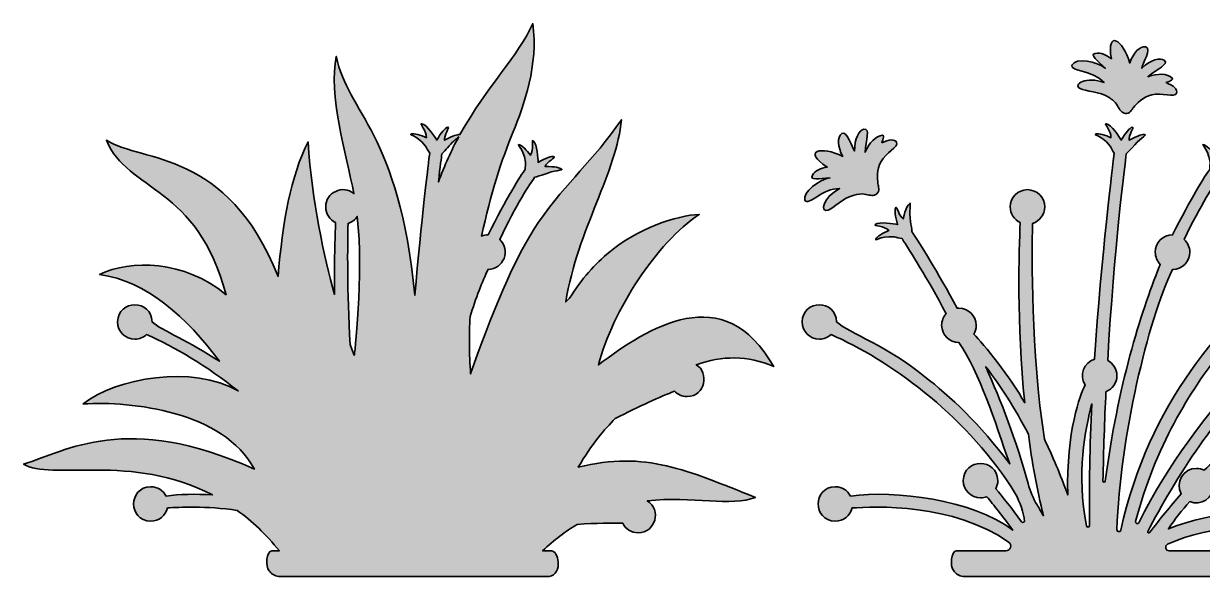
# Model space of a CAD drawing. Header units: inches. Extents: x -3.5 to 26.9, y -12.5 to 13.2.
# Drawn here: x -3.47 to 9.34, y 7.23 to 13.24 of the extents above; entities that cross this region are included whole.
import ezdxf

# ---------------------------------------------------------------- set-up
doc = ezdxf.new("R2010")
doc.units = ezdxf.units.IN
doc.header["$MEASUREMENT"] = 0
doc.layers.add('Bouquet Lantern - Floral Panels', color=7, linetype='Continuous', lineweight=0)

msp = doc.modelspace()

# ---------------------------------------------------------------- hatches: boundary and pattern name
at = {"layer": 'Bouquet Lantern - Floral Panels', "true_color": 0x37b34a, "transparency": 33554687}
h = msp.add_hatch(color=95, dxfattribs=at)
h.dxf.hatch_style = 2
edge = h.paths.add_edge_path()
edge.add_spline(control_points=[(0.06, 11.067), (0.101, 11.08), (0.136, 11.107), (0.16, 11.142), (0.23, 10.517), (0.128, 9.59), (0.127, 9.635), (0.127, 9.635), (0.111, 9.676), (0.083, 9.751), (0.048, 10.334), (0.054, 10.833), (0.06, 11.067), (0.06, 11.067), (0.06, 11.067), (0.06, 11.067), (0.06, 11.067), (0.06, 11.067), (0.06, 11.067)], knot_values=[0, 0, 0, 0, 1, 1, 1, 2, 2, 2, 3, 3, 3, 4, 4, 4, 5, 5, 5, 6, 6, 6, 6], degree=3, periodic=0)
edge = h.paths.add_edge_path()
edge.add_spline(control_points=[(1.141, 11.888), (1.186, 11.944), (1.234, 11.982), (1.262, 12.005), (1.183, 11.86), (1.108, 11.699), (1.042, 11.517), (1.061, 11.683), (1.074, 11.789), (1.078, 11.821), (1.093, 11.837), (1.127, 11.871), (1.141, 11.888), (1.141, 11.888), (1.141, 11.888), (1.141, 11.888)], knot_values=[0, 0, 0, 0, 1, 1, 1, 2, 2, 2, 3, 3, 3, 4, 4, 4, 5, 5, 5, 5], degree=3, periodic=0)
edge = h.paths.add_edge_path()
edge.add_spline(control_points=[(2.56, 8.418), (2.707, 8.67), (2.847, 8.832), (2.964, 8.947), (3.219, 9.081), (3.462, 9.186), (3.606, 9.245), (3.64, 9.209), (3.689, 9.186), (3.743, 9.186), (3.949, 9.191), (3.983, 9.446), (3.844, 9.532), (4.122, 9.63), (4.404, 9.636), (4.685, 9.511), (4.144, 10.466), (3.325, 9.94), (2.78, 9.53), (2.938, 10.124), (3.411, 10.857), (3.875, 11.163), (3.642, 11.16), (3.182, 11), (2.903, 10.756), (2.744, 10.627), (2.593, 10.462), (2.467, 10.254), (2.453, 10.241), (2.439, 10.228), (2.425, 10.214), (2.555, 11.001), (2.985, 11.637), (3.03, 12.193), (2.705, 11.72), (2.455, 11.544), (2.13, 11.08), (1.875, 10.714), (1.592, 10.022), (1.392, 9.432), (1.376, 9.652), (1.374, 9.856), (1.385, 10.055), (1.449, 10.257), (1.516, 10.432), (1.581, 10.567), (1.75, 10.565), (1.832, 10.781), (1.708, 10.892), (1.887, 11.273), (2.038, 11.498), (2.087, 11.567), (2.11, 11.573), (2.164, 11.59), (2.188, 11.599), (2.299, 11.644), (2.396, 11.642), (2.381, 11.654), (2.358, 11.672), (2.318, 11.685), (2.2, 11.685), (2.217, 11.735), (2.323, 11.784), (2.3, 11.791), (2.27, 11.801), (2.211, 11.778), (2.125, 11.729), (2.123, 11.767), (2.118, 11.928), (2.07, 11.965), (2.049, 11.982), (2.081, 11.868), (2.041, 11.806), (2.007, 11.861), (1.939, 11.918), (1.924, 11.921), (1.875, 11.93), (1.961, 11.905), (1.989, 11.733), (1.991, 11.721), (1.982, 11.676), (1.985, 11.651), (1.935, 11.593), (1.778, 11.332), (1.581, 10.942), (1.556, 10.942), (1.532, 10.937), (1.511, 10.928), (1.609, 11.382), (1.732, 11.773), (1.852, 12.054), (1.972, 12.351), (2.13, 12.787), (2.067, 13.237), (1.915, 12.886), (1.571, 12.565), (1.276, 12.031), (1.248, 12.033), (1.205, 12.023), (1.109, 11.969), (1.1, 12.02), (1.168, 12.116), (1.145, 12.111), (1.114, 12.104), (1.073, 12.055), (1.023, 11.971), (1.003, 12.003), (0.919, 12.14), (0.859, 12.149), (0.833, 12.153), (0.916, 12.07), (0.912, 11.996), (0.855, 12.028), (0.768, 12.044), (0.754, 12.039), (0.706, 12.023), (0.793, 12.043), (0.902, 11.907), (0.911, 11.896), (0.929, 11.854), (0.947, 11.831), (0.934, 11.733), (0.855, 11.097), (0.786, 10.286), (0.613, 12.056), (0.06, 12.261), (-0.069, 12.88), (-0.155, 12.474), (0.04, 11.809), (0.124, 11.39), (0.007, 11.492), (-0.187, 11.402), (-0.183, 11.246), (-0.183, 11.171), (-0.139, 11.106), (-0.075, 11.076), (-0.082, 10.919), (-0.092, 10.643), (-0.088, 10.295), (-0.202, 10.71), (-0.329, 11.291), (-0.375, 11.952), (-0.561, 11.581), (-0.654, 11.08), (-0.7, 10.49), (-1.257, 11.878), (-2.167, 11.72), (-2.566, 11.97), (-2.334, 11.407), (-1.578, 11.484), (-1.266, 10.291), (-1.72, 10.672), (-2.306, 10.671), (-2.64, 10.513), (-2.132, 10.438), (-1.695, 10.052), (-1.338, 9.569), (-1.656, 9.781), (-1.966, 9.905), (-2.07, 9.996), (-2.075, 10.243), (-2.439, 10.244), (-2.445, 9.996), (-2.445, 9.893), (-2.361, 9.809), (-2.257, 9.809), (-2.208, 9.809), (-2.163, 9.828), (-2.129, 9.859), (-1.825, 9.726), (-1.474, 9.518), (-1.134, 9.247), (-1.624, 9.537), (-2.469, 9.386), (-2.819, 9.106), (-2.29, 9.138), (-1.296, 9.026), (-0.958, 8.398), (-2.343, 9.025), (-3.004, 8.592), (-3.466, 8.453), (-3.183, 8.267), (-2.29, 8.578), (-1.414, 8.118), (-1.601, 8.13), (-1.776, 8.125), (-1.918, 8.106), (-1.95, 8.166), (-2.012, 8.207), (-2.085, 8.207), (-2.33, 8.202), (-2.333, 7.839), (-2.085, 7.832), (-1.996, 7.832), (-1.922, 7.893), (-1.902, 7.976), (-1.779, 7.985), (-1.483, 7.999), (-1.144, 7.95), (-0.987, 7.836), (-0.833, 7.692), (-0.686, 7.511), (-0.686, 7.511), (-0.764, 7.511), (-0.764, 7.511), (-0.764, 7.511), (-0.765, 7.511), (-0.766, 7.511), (-0.766, 7.511), (-0.768, 7.511), (-0.768, 7.511), (-0.827, 7.507), (-0.841, 7.341), (-0.797, 7.293), (-0.775, 7.259), (-0.74, 7.238), (-0.695, 7.233), (-0.695, 7.233), (2.244, 7.233), (2.244, 7.233), (2.321, 7.24), (2.35, 7.322), (2.344, 7.388), (2.339, 7.456), (2.307, 7.511), (2.271, 7.511), (2.271, 7.511), (2.174, 7.511), (2.174, 7.511), (2.299, 7.629), (2.424, 7.723), (2.548, 7.798), (2.754, 7.812), (2.934, 7.813), (3.044, 7.812), (3.074, 7.749), (3.138, 7.706), (3.212, 7.706), (3.403, 7.706), (3.468, 7.962), (3.31, 8.053), (3.803, 8.109), (4.226, 7.987), (4.487, 8.091), (3.732, 8.386), (3.303, 8.601), (2.56, 8.418), (2.56, 8.418), (2.56, 8.418), (2.56, 8.418), (2.56, 8.418), (2.56, 8.418), (2.56, 8.418)], knot_values=[0, 0, 0, 0, 1, 1, 1, 2, 2, 2, 3, 3, 3, 4, 4, 4, 5, 5, 5, 6, 6, 6, 7, 7, 7, 8, 8, 8, 9, 9, 9, 10, 10, 10, 11, 11, 11, 12, 12, 12, 13, 13, 13, 14, 14, 14, 15, 15, 15, 16, 16, 16, 17, 17, 17, 18, 18, 18, 19, 19, 19, 20, 20, 20, 21, 21, 21, 22, 22, 22, 23, 23, 23, 24, 24, 24, 25, 25, 25, 26, 26, 26, 27, 27, 27, 28, 28, 28, 29, 29, 29, 30, 30, 30, 31, 31, 31, 32, 32, 32, 33, 33, 33, 34, 34, 34, 35, 35, 35, 36, 36, 36, 37, 37, 37, 38, 38, 38, 39, 39, 39, 40, 40, 40, 41, 41, 41, 42, 42, 42, 43, 43, 43, 44, 44, 44, 45, 45, 45, 46, 46, 46, 47, 47, 47, 48, 48, 48, 49, 49, 49, 50, 50, 50, 51, 51, 51, 52, 52, 52, 53, 53, 53, 54, 54, 54, 55, 55, 55, 56, 56, 56, 57, 57, 57, 58, 58, 58, 59, 59, 59, 60, 60, 60, 61, 61, 61, 62, 62, 62, 63, 63, 63, 64, 64, 64, 65, 65, 65, 66, 66, 66, 67, 67, 67, 68, 68, 68, 69, 69, 69, 70, 70, 70, 71, 71, 71, 72, 72, 72, 73, 73, 73, 74, 74, 74, 75, 75, 75, 76, 76, 76, 77, 77, 77, 78, 78, 78, 79, 79, 79, 80, 80, 80, 81, 81, 81, 82, 82, 82, 83, 83, 83, 84, 84, 84, 84], degree=3, periodic=0)
at = {"layer": 'Bouquet Lantern - Floral Panels', "true_color": 0xf9e547, "transparency": 33554687}
h = msp.add_hatch(color=41, dxfattribs=at)
h.dxf.hatch_style = 2
edge = h.paths.add_edge_path()
edge.add_spline(control_points=[(8.948, 12.595), (8.999, 12.615), (9.03, 12.632), (9.016, 12.645), (8.963, 12.697), (8.853, 12.696), (8.752, 12.66), (8.848, 12.742), (8.984, 12.792), (8.928, 12.839), (8.89, 12.87), (8.779, 12.844), (8.684, 12.752), (8.693, 12.805), (8.794, 12.96), (8.73, 12.984), (8.662, 12.993), (8.595, 12.923), (8.554, 12.808), (8.48, 13.065), (8.299, 13.174), (8.354, 12.854), (8.3, 12.896), (8.238, 12.925), (8.179, 12.912), (8.111, 12.898), (8.206, 12.836), (8.287, 12.752), (8.203, 12.823), (7.968, 12.872), (7.923, 12.786), (7.903, 12.718), (8.158, 12.733), (8.274, 12.596), (8.088, 12.668), (7.927, 12.576), (8.015, 12.53), (8.07, 12.502), (8.229, 12.499), (8.329, 12.433), (8.362, 12.411), (8.391, 12.392), (8.42, 12.343), (8.444, 12.305), (8.463, 12.264), (8.508, 12.26), (8.552, 12.256), (8.575, 12.301), (8.596, 12.327), (8.628, 12.367), (8.695, 12.439), (8.795, 12.464), (8.895, 12.489), (9.042, 12.431), (9.063, 12.481), (9.079, 12.519), (9.028, 12.567), (8.948, 12.595), (8.948, 12.595), (8.948, 12.595), (8.948, 12.595), (8.948, 12.595), (8.948, 12.595), (8.948, 12.595)], knot_values=[0, 0, 0, 0, 1, 1, 1, 2, 2, 2, 3, 3, 3, 4, 4, 4, 5, 5, 5, 6, 6, 6, 7, 7, 7, 8, 8, 8, 9, 9, 9, 10, 10, 10, 11, 11, 11, 12, 12, 12, 13, 13, 13, 14, 14, 14, 15, 15, 15, 16, 16, 16, 17, 17, 17, 18, 18, 18, 19, 19, 19, 20, 20, 20, 21, 21, 21, 21], degree=3, periodic=0)
h = msp.add_hatch(color=41, dxfattribs=at)
h.dxf.hatch_style = 2
edge = h.paths.add_edge_path()
edge.add_spline(control_points=[(5.859, 11.94), (5.878, 11.991), (5.888, 12.026), (5.868, 12.024), (5.794, 12.02), (5.72, 11.939), (5.678, 11.839), (5.683, 11.966), (5.738, 12.101), (5.666, 12.09), (5.617, 12.083), (5.561, 11.984), (5.564, 11.852), (5.531, 11.895), (5.486, 12.074), (5.425, 12.043), (5.372, 11.999), (5.378, 11.902), (5.435, 11.794), (5.197, 11.914), (4.993, 11.854), (5.266, 11.678), (5.198, 11.667), (5.135, 11.641), (5.105, 11.589), (5.069, 11.529), (5.178, 11.557), (5.296, 11.56), (5.186, 11.546), (4.991, 11.406), (5.024, 11.315), (5.061, 11.254), (5.223, 11.452), (5.401, 11.444), (5.222, 11.357), (5.181, 11.175), (5.275, 11.21), (5.332, 11.231), (5.443, 11.346), (5.559, 11.374), (5.598, 11.384), (5.631, 11.393), (5.687, 11.381), (5.731, 11.372), (5.775, 11.359), (5.807, 11.389), (5.84, 11.419), (5.823, 11.467), (5.818, 11.5), (5.81, 11.55), (5.802, 11.648), (5.851, 11.739), (5.901, 11.829), (6.043, 11.899), (6.02, 11.947), (6.003, 11.985), (5.933, 11.98), (5.859, 11.94), (5.859, 11.94), (5.859, 11.94), (5.859, 11.94), (5.859, 11.94), (5.859, 11.94), (5.859, 11.94)], knot_values=[0, 0, 0, 0, 1, 1, 1, 2, 2, 2, 3, 3, 3, 4, 4, 4, 5, 5, 5, 6, 6, 6, 7, 7, 7, 8, 8, 8, 9, 9, 9, 10, 10, 10, 11, 11, 11, 12, 12, 12, 13, 13, 13, 14, 14, 14, 15, 15, 15, 16, 16, 16, 17, 17, 17, 18, 18, 18, 19, 19, 19, 20, 20, 20, 21, 21, 21, 21], degree=3, periodic=0)
at = {"layer": 'Bouquet Lantern - Floral Panels', "true_color": 0x64d400, "transparency": 33554687}
h = msp.add_hatch(color=72, dxfattribs=at)
h.dxf.hatch_style = 2
edge = h.paths.add_edge_path()
edge.add_spline(control_points=[(8.118, 7.787), (8.119, 7.764), (8.086, 7.761), (8.082, 7.783), (7.975, 8.344), (8.068, 8.836), (8.143, 9.107), (8.12, 8.653), (8.109, 8.197), (8.118, 7.787), (8.118, 7.787), (8.118, 7.787), (8.118, 7.787), (8.118, 7.787), (8.118, 7.787), (8.118, 7.787)], knot_values=[0, 0, 0, 0, 1, 1, 1, 2, 2, 2, 3, 3, 3, 4, 4, 4, 5, 5, 5, 5], degree=3, periodic=0)
edge = h.paths.add_edge_path()
edge.add_spline(control_points=[(7.547, 8.009), (7.504, 8.081), (7.471, 8.159), (7.449, 8.241), (7.322, 8.707), (7.154, 9.141), (6.989, 9.51), (7.162, 9.285), (7.301, 9.067), (7.452, 8.777), (7.491, 8.481), (7.544, 8.181), (7.616, 7.891), (7.593, 7.931), (7.57, 7.97), (7.547, 8.009)], knot_values=[0, 0, 0, 0, 1, 1, 1, 2, 2, 2, 3, 3, 3, 4, 4, 4, 5, 5, 5, 5], degree=3, periodic=0)
edge = h.paths.add_edge_path()
edge.add_spline(control_points=[(11.181, 9.562), (11.078, 9.562), (10.994, 9.478), (10.994, 9.374), (10.782, 9.268), (10.313, 9.082), (9.93, 8.824), (9.698, 8.672), (9.517, 8.528), (9.363, 8.386), (9.337, 8.399), (9.309, 8.406), (9.278, 8.406), (9.139, 8.41), (9.045, 8.249), (9.113, 8.13), (8.992, 7.994), (8.883, 7.856), (8.769, 7.709), (8.761, 7.699), (8.745, 7.709), (8.75, 7.721), (9.015, 8.248), (9.638, 9.207), (9.772, 9.121), (9.876, 9.121), (9.96, 9.205), (9.96, 9.309), (9.953, 9.556), (9.591, 9.556), (9.585, 9.309), (9.585, 9.279), (9.592, 9.25), (9.604, 9.225), (9.429, 9.023), (8.975, 8.472), (8.651, 7.816), (8.641, 7.797), (8.612, 7.808), (8.618, 7.829), (8.825, 8.637), (9.218, 9.259), (9.538, 9.664), (9.871, 10.083), (10.26, 10.406), (10.408, 10.523), (10.438, 10.503), (10.474, 10.491), (10.512, 10.491), (10.758, 10.497), (10.76, 10.86), (10.512, 10.866), (10.408, 10.866), (10.324, 10.782), (10.324, 10.679), (10.324, 10.662), (10.327, 10.645), (10.331, 10.63), (9.557, 9.999), (8.76, 9.12), (8.457, 7.736), (8.452, 7.71), (8.413, 7.715), (8.414, 7.741), (8.45, 8.748), (8.749, 10.007), (9.019, 10.567), (9.123, 10.567), (9.206, 10.651), (9.206, 10.755), (9.206, 10.809), (9.183, 10.857), (9.146, 10.892), (9.325, 11.273), (9.476, 11.498), (9.525, 11.567), (9.549, 11.573), (9.602, 11.59), (9.626, 11.599), (9.737, 11.644), (9.835, 11.642), (9.819, 11.654), (9.796, 11.672), (9.757, 11.685), (9.638, 11.685), (9.655, 11.735), (9.761, 11.784), (9.738, 11.791), (9.708, 11.801), (9.649, 11.778), (9.563, 11.729), (9.561, 11.767), (9.556, 11.928), (9.508, 11.965), (9.487, 11.982), (9.519, 11.868), (9.479, 11.806), (9.445, 11.861), (9.377, 11.918), (9.362, 11.921), (9.313, 11.93), (9.399, 11.905), (9.427, 11.733), (9.429, 11.721), (9.42, 11.676), (9.423, 11.651), (9.374, 11.593), (9.216, 11.332), (9.019, 10.942), (8.915, 10.942), (8.831, 10.858), (8.831, 10.754), (8.831, 10.703), (8.852, 10.656), (8.886, 10.622), (8.882, 10.613), (8.878, 10.604), (8.875, 10.595), (8.67, 10.086), (8.424, 9.307), (8.288, 8.269), (8.286, 8.252), (8.262, 8.254), (8.263, 8.271), (8.269, 8.604), (8.28, 8.929), (8.295, 9.239), (8.365, 9.267), (8.414, 9.334), (8.414, 9.413), (8.414, 9.485), (8.373, 9.548), (8.314, 9.579), (8.385, 10.801), (8.503, 11.717), (8.516, 11.821), (8.531, 11.837), (8.565, 11.871), (8.579, 11.888), (8.654, 11.981), (8.74, 12.027), (8.721, 12.03), (8.692, 12.035), (8.651, 12.027), (8.548, 11.969), (8.538, 12.02), (8.607, 12.116), (8.583, 12.111), (8.552, 12.104), (8.512, 12.055), (8.461, 11.971), (8.441, 12.003), (8.357, 12.14), (8.297, 12.149), (8.271, 12.153), (8.354, 12.07), (8.35, 11.996), (8.293, 12.028), (8.206, 12.044), (8.192, 12.039), (8.144, 12.023), (8.232, 12.043), (8.34, 11.907), (8.349, 11.896), (8.367, 11.854), (8.385, 11.831), (8.369, 11.707), (8.246, 10.711), (8.171, 9.592), (8.058, 9.562), (8.001, 9.413), (8.068, 9.314), (8.015, 9.202), (7.864, 8.822), (7.88, 8.118), (7.799, 8.343), (7.713, 8.544), (7.626, 8.722), (7.48, 9.69), (7.489, 10.702), (7.498, 11.067), (7.574, 11.091), (7.63, 11.162), (7.63, 11.246), (7.63, 11.35), (7.546, 11.433), (7.442, 11.433), (7.339, 11.433), (7.255, 11.35), (7.255, 11.246), (7.255, 11.171), (7.299, 11.106), (7.364, 11.076), (7.349, 10.767), (7.326, 9.987), (7.412, 9.119), (7.265, 9.381), (6.965, 9.764), (6.858, 9.863), (6.875, 9.892), (6.885, 9.924), (6.885, 9.96), (6.885, 10.063), (6.801, 10.147), (6.697, 10.147), (6.69, 10.147), (6.684, 10.147), (6.677, 10.146), (6.465, 10.545), (6.277, 10.84), (6.186, 10.977), (6.186, 11.002), (6.176, 11.057), (6.172, 11.084), (6.154, 11.202), (6.179, 11.296), (6.164, 11.284), (6.141, 11.266), (6.119, 11.231), (6.091, 11.115), (6.047, 11.143), (6.024, 11.258), (6.011, 11.238), (5.995, 11.21), (6.004, 11.147), (6.031, 11.053), (5.994, 11.06), (5.836, 11.092), (5.788, 11.054), (5.768, 11.038), (5.885, 11.042), (5.937, 10.989), (5.875, 10.969), (5.804, 10.916), (5.798, 10.902), (5.777, 10.856), (5.822, 10.934), (5.996, 10.921), (6.008, 10.92), (6.054, 10.903), (6.079, 10.901), (6.168, 10.765), (6.351, 10.477), (6.559, 10.086), (6.529, 10.053), (6.51, 10.008), (6.51, 9.96), (6.51, 9.856), (6.594, 9.772), (6.697, 9.772), (6.924, 9.441), (7.084, 8.928), (7.249, 8.455), (6.928, 8.887), (6.595, 9.195), (6.327, 9.402), (5.942, 9.72), (5.497, 9.883), (5.368, 9.996), (5.363, 10.243), (5, 10.244), (4.993, 9.996), (4.993, 9.893), (5.077, 9.809), (5.181, 9.809), (5.23, 9.809), (5.275, 9.828), (5.309, 9.859), (5.93, 9.588), (6.742, 9.007), (7.265, 8.206), (7.329, 8.113), (7.374, 8.009), (7.399, 7.899), (7.403, 7.88), (7.407, 7.861), (7.411, 7.841), (7.416, 7.822), (7.39, 7.81), (7.378, 7.826), (7.269, 7.977), (7.171, 8.099), (7.098, 8.185), (7.112, 8.212), (7.12, 8.242), (7.12, 8.273), (7.113, 8.521), (6.751, 8.52), (6.745, 8.273), (6.745, 8.17), (6.829, 8.086), (6.932, 8.086), (6.956, 8.086), (6.979, 8.09), (7, 8.098), (7.073, 8.011), (7.172, 7.888), (7.283, 7.734), (6.835, 8.074), (5.998, 8.17), (5.52, 8.106), (5.488, 8.166), (5.426, 8.207), (5.354, 8.207), (5.108, 8.202), (5.105, 7.839), (5.354, 7.832), (5.442, 7.832), (5.516, 7.893), (5.536, 7.976), (5.773, 7.994), (6.64, 8.028), (7.238, 7.606), (7.28, 7.576), (7.26, 7.511), (7.209, 7.511), (7.209, 7.511), (6.67, 7.511), (6.67, 7.511), (6.611, 7.507), (6.597, 7.341), (6.641, 7.293), (6.663, 7.259), (6.698, 7.238), (6.743, 7.233), (6.743, 7.233), (9.682, 7.233), (9.682, 7.233), (9.813, 7.244), (9.799, 7.495), (9.705, 7.511), (9.705, 7.511), (8.981, 7.511), (8.981, 7.511), (8.941, 7.511), (8.929, 7.565), (8.965, 7.582), (9.418, 7.801), (10.192, 7.815), (10.482, 7.812), (10.512, 7.749), (10.576, 7.706), (10.65, 7.706), (10.754, 7.706), (10.838, 7.79), (10.838, 7.894), (10.835, 8.11), (10.533, 8.151), (10.47, 7.948), (10.019, 7.97), (9.477, 7.947), (8.974, 7.749), (9.044, 7.853), (9.122, 7.952), (9.205, 8.045), (9.325, 7.992), (9.468, 8.087), (9.465, 8.218), (9.465, 8.244), (9.46, 8.268), (9.45, 8.291), (9.633, 8.457), (9.825, 8.598), (9.999, 8.712), (10.373, 8.957), (10.823, 9.155), (11.044, 9.245), (11.078, 9.209), (11.127, 9.186), (11.181, 9.186), (11.427, 9.192), (11.429, 9.555), (11.181, 9.561), (11.181, 9.561), (11.181, 9.562), (11.181, 9.562), (11.181, 9.562), (11.181, 9.562), (11.181, 9.562), (11.181, 9.562), (11.181, 9.562), (11.181, 9.562)], knot_values=[0, 0, 0, 0, 1, 1, 1, 2, 2, 2, 3, 3, 3, 4, 4, 4, 5, 5, 5, 6, 6, 6, 7, 7, 7, 8, 8, 8, 9, 9, 9, 10, 10, 10, 11, 11, 11, 12, 12, 12, 13, 13, 13, 14, 14, 14, 15, 15, 15, 16, 16, 16, 17, 17, 17, 18, 18, 18, 19, 19, 19, 20, 20, 20, 21, 21, 21, 22, 22, 22, 23, 23, 23, 24, 24, 24, 25, 25, 25, 26, 26, 26, 27, 27, 27, 28, 28, 28, 29, 29, 29, 30, 30, 30, 31, 31, 31, 32, 32, 32, 33, 33, 33, 34, 34, 34, 35, 35, 35, 36, 36, 36, 37, 37, 37, 38, 38, 38, 39, 39, 39, 40, 40, 40, 41, 41, 41, 42, 42, 42, 43, 43, 43, 44, 44, 44, 45, 45, 45, 46, 46, 46, 47, 47, 47, 48, 48, 48, 49, 49, 49, 50, 50, 50, 51, 51, 51, 52, 52, 52, 53, 53, 53, 54, 54, 54, 55, 55, 55, 56, 56, 56, 57, 57, 57, 58, 58, 58, 59, 59, 59, 60, 60, 60, 61, 61, 61, 62, 62, 62, 63, 63, 63, 64, 64, 64, 65, 65, 65, 66, 66, 66, 67, 67, 67, 68, 68, 68, 69, 69, 69, 70, 70, 70, 71, 71, 71, 72, 72, 72, 73, 73, 73, 74, 74, 74, 75, 75, 75, 76, 76, 76, 77, 77, 77, 78, 78, 78, 79, 79, 79, 80, 80, 80, 81, 81, 81, 82, 82, 82, 83, 83, 83, 84, 84, 84, 85, 85, 85, 86, 86, 86, 87, 87, 87, 88, 88, 88, 89, 89, 89, 90, 90, 90, 91, 91, 91, 92, 92, 92, 93, 93, 93, 94, 94, 94, 95, 95, 95, 96, 96, 96, 97, 97, 97, 98, 98, 98, 99, 99, 99, 100, 100, 100, 101, 101, 101, 102, 102, 102, 103, 103, 103, 104, 104, 104, 105, 105, 105, 106, 106, 106, 107, 107, 107, 108, 108, 108, 109, 109, 109, 110, 110, 110, 111, 111, 111, 112, 112, 112, 113, 113, 113, 114, 114, 114, 115, 115, 115, 116, 116, 116, 117, 117, 117, 118, 118, 118, 119, 119, 119, 120, 120, 120, 121, 121, 121, 122, 122, 122, 123, 123, 123, 124, 124, 124, 125, 125, 125, 126, 126, 126, 127, 127, 127, 127], degree=3, periodic=0)

# ---------------------------------------------------------------- linework, layer by layer
at = {"layer": 'Bouquet Lantern - Floral Panels', "color": 250, "lineweight": 35, "true_color": 0x231f20}
for points, knots in [([(2.56, 8.418), (2.707, 8.67), (2.847, 8.832), (2.964, 8.947), (3.219, 9.081), (3.462, 9.186), (3.606, 9.245), (3.64, 9.209), (3.689, 9.186), (3.743, 9.186), (3.949, 9.191), (3.983, 9.446), (3.844, 9.532), (4.122, 9.63), (4.404, 9.636), (4.685, 9.511), (4.144, 10.466), (3.325, 9.94), (2.78, 9.53), (2.938, 10.124), (3.411, 10.857), (3.875, 11.163), (3.642, 11.16), (3.182, 11), (2.903, 10.756), (2.744, 10.627), (2.593, 10.462), (2.467, 10.254), (2.453, 10.241), (2.439, 10.228), (2.425, 10.214), (2.555, 11.001), (2.985, 11.637), (3.03, 12.193), (2.705, 11.72), (2.455, 11.544), (2.13, 11.08), (1.875, 10.714), (1.592, 10.022), (1.392, 9.432), (1.376, 9.652), (1.374, 9.856), (1.385, 10.055), (1.449, 10.257), (1.516, 10.432), (1.581, 10.567), (1.75, 10.565), (1.832, 10.781), (1.708, 10.892), (1.887, 11.273), (2.038, 11.498), (2.087, 11.567), (2.11, 11.573), (2.164, 11.59), (2.188, 11.599), (2.299, 11.644), (2.396, 11.642), (2.381, 11.654), (2.358, 11.672), (2.318, 11.685), (2.2, 11.685), (2.217, 11.735), (2.323, 11.784), (2.3, 11.791), (2.27, 11.801), (2.211, 11.778), (2.125, 11.729), (2.123, 11.767), (2.118, 11.928), (2.07, 11.965), (2.049, 11.982), (2.081, 11.868), (2.041, 11.806), (2.007, 11.861), (1.939, 11.918), (1.924, 11.921), (1.875, 11.93), (1.961, 11.905), (1.989, 11.733), (1.991, 11.721), (1.982, 11.676), (1.985, 11.651), (1.935, 11.593), (1.778, 11.332), (1.581, 10.942), (1.556, 10.942), (1.532, 10.937), (1.511, 10.928), (1.609, 11.382), (1.732, 11.773), (1.852, 12.054), (1.972, 12.351), (2.13, 12.787), (2.067, 13.237), (1.915, 12.886), (1.571, 12.565), (1.276, 12.031), (1.248, 12.033), (1.205, 12.023), (1.109, 11.969), (1.1, 12.02), (1.168, 12.116), (1.145, 12.111), (1.114, 12.104), (1.073, 12.055), (1.023, 11.971), (1.003, 12.003), (0.919, 12.14), (0.859, 12.149), (0.833, 12.153), (0.916, 12.07), (0.912, 11.996), (0.855, 12.028), (0.768, 12.044), (0.754, 12.039), (0.706, 12.023), (0.793, 12.043), (0.902, 11.907), (0.911, 11.896), (0.929, 11.854), (0.947, 11.831), (0.934, 11.733), (0.855, 11.097), (0.786, 10.286), (0.613, 12.056), (0.06, 12.261), (-0.069, 12.88), (-0.155, 12.474), (0.04, 11.809), (0.124, 11.39), (0.007, 11.492), (-0.187, 11.402), (-0.183, 11.246), (-0.183, 11.171), (-0.139, 11.106), (-0.075, 11.076), (-0.082, 10.919), (-0.092, 10.643), (-0.088, 10.295), (-0.202, 10.71), (-0.329, 11.291), (-0.375, 11.952), (-0.561, 11.581), (-0.654, 11.08), (-0.7, 10.49), (-1.257, 11.878), (-2.167, 11.72), (-2.566, 11.97), (-2.334, 11.407), (-1.578, 11.484), (-1.266, 10.291), (-1.72, 10.672), (-2.306, 10.671), (-2.64, 10.513), (-2.132, 10.438), (-1.695, 10.052), (-1.338, 9.569), (-1.656, 9.781), (-1.966, 9.905), (-2.07, 9.996), (-2.075, 10.243), (-2.439, 10.244), (-2.445, 9.996), (-2.445, 9.893), (-2.361, 9.809), (-2.257, 9.809), (-2.208, 9.809), (-2.163, 9.828), (-2.129, 9.859), (-1.825, 9.726), (-1.474, 9.518), (-1.134, 9.247), (-1.624, 9.537), (-2.469, 9.386), (-2.819, 9.106), (-2.29, 9.138), (-1.296, 9.026), (-0.958, 8.398), (-2.343, 9.025), (-3.004, 8.592), (-3.466, 8.453), (-3.183, 8.267), (-2.29, 8.578), (-1.414, 8.118), (-1.601, 8.13), (-1.776, 8.125), (-1.918, 8.106), (-1.95, 8.166), (-2.012, 8.207), (-2.085, 8.207), (-2.33, 8.202), (-2.333, 7.839), (-2.085, 7.832), (-1.996, 7.832), (-1.922, 7.893), (-1.902, 7.976), (-1.779, 7.985), (-1.483, 7.999), (-1.144, 7.95), (-0.987, 7.836), (-0.833, 7.692), (-0.686, 7.511), (-0.686, 7.511), (-0.764, 7.511), (-0.764, 7.511), (-0.764, 7.511), (-0.765, 7.511), (-0.766, 7.511), (-0.766, 7.511), (-0.768, 7.511), (-0.768, 7.511), (-0.827, 7.507), (-0.841, 7.341), (-0.797, 7.293), (-0.775, 7.259), (-0.74, 7.238), (-0.695, 7.233), (-0.695, 7.233), (2.244, 7.233), (2.244, 7.233), (2.321, 7.24), (2.35, 7.322), (2.344, 7.388), (2.339, 7.456), (2.307, 7.511), (2.271, 7.511), (2.271, 7.511), (2.174, 7.511), (2.174, 7.511), (2.299, 7.629), (2.424, 7.723), (2.548, 7.798), (2.754, 7.812), (2.934, 7.813), (3.044, 7.812), (3.074, 7.749), (3.138, 7.706), (3.212, 7.706), (3.403, 7.706), (3.468, 7.962), (3.31, 8.053), (3.803, 8.109), (4.226, 7.987), (4.487, 8.091), (3.732, 8.386), (3.303, 8.601), (2.56, 8.418), (2.56, 8.418), (2.56, 8.418), (2.56, 8.418), (2.56, 8.418), (2.56, 8.418), (2.56, 8.418)], [0, 0, 0, 0, 1, 1, 1, 2, 2, 2, 3, 3, 3, 4, 4, 4, 5, 5, 5, 6, 6, 6, 7, 7, 7, 8, 8, 8, 9, 9, 9, 10, 10, 10, 11, 11, 11, 12, 12, 12, 13, 13, 13, 14, 14, 14, 15, 15, 15, 16, 16, 16, 17, 17, 17, 18, 18, 18, 19, 19, 19, 20, 20, 20, 21, 21, 21, 22, 22, 22, 23, 23, 23, 24, 24, 24, 25, 25, 25, 26, 26, 26, 27, 27, 27, 28, 28, 28, 29, 29, 29, 30, 30, 30, 31, 31, 31, 32, 32, 32, 33, 33, 33, 34, 34, 34, 35, 35, 35, 36, 36, 36, 37, 37, 37, 38, 38, 38, 39, 39, 39, 40, 40, 40, 41, 41, 41, 42, 42, 42, 43, 43, 43, 44, 44, 44, 45, 45, 45, 46, 46, 46, 47, 47, 47, 48, 48, 48, 49, 49, 49, 50, 50, 50, 51, 51, 51, 52, 52, 52, 53, 53, 53, 54, 54, 54, 55, 55, 55, 56, 56, 56, 57, 57, 57, 58, 58, 58, 59, 59, 59, 60, 60, 60, 61, 61, 61, 62, 62, 62, 63, 63, 63, 64, 64, 64, 65, 65, 65, 66, 66, 66, 67, 67, 67, 68, 68, 68, 69, 69, 69, 70, 70, 70, 71, 71, 71, 72, 72, 72, 73, 73, 73, 74, 74, 74, 75, 75, 75, 76, 76, 76, 77, 77, 77, 78, 78, 78, 79, 79, 79, 80, 80, 80, 81, 81, 81, 82, 82, 82, 83, 83, 83, 84, 84, 84, 84]), ([(8.948, 12.595), (8.999, 12.615), (9.03, 12.632), (9.016, 12.645), (8.963, 12.697), (8.853, 12.696), (8.752, 12.66), (8.848, 12.742), (8.984, 12.792), (8.928, 12.839), (8.89, 12.87), (8.779, 12.844), (8.684, 12.752), (8.693, 12.805), (8.794, 12.96), (8.73, 12.984), (8.662, 12.993), (8.595, 12.923), (8.554, 12.808), (8.48, 13.065), (8.299, 13.174), (8.354, 12.854), (8.3, 12.896), (8.238, 12.925), (8.179, 12.912), (8.111, 12.898), (8.206, 12.836), (8.287, 12.752), (8.203, 12.823), (7.968, 12.872), (7.923, 12.786), (7.903, 12.718), (8.158, 12.733), (8.274, 12.596), (8.088, 12.668), (7.927, 12.576), (8.015, 12.53), (8.07, 12.502), (8.229, 12.499), (8.329, 12.433), (8.362, 12.411), (8.391, 12.392), (8.42, 12.343), (8.444, 12.305), (8.463, 12.264), (8.508, 12.26), (8.552, 12.256), (8.575, 12.301), (8.596, 12.327), (8.628, 12.367), (8.695, 12.439), (8.795, 12.464), (8.895, 12.489), (9.042, 12.431), (9.063, 12.481), (9.079, 12.519), (9.028, 12.567), (8.948, 12.595), (8.948, 12.595), (8.948, 12.595), (8.948, 12.595), (8.948, 12.595), (8.948, 12.595), (8.948, 12.595)], [0, 0, 0, 0, 1, 1, 1, 2, 2, 2, 3, 3, 3, 4, 4, 4, 5, 5, 5, 6, 6, 6, 7, 7, 7, 8, 8, 8, 9, 9, 9, 10, 10, 10, 11, 11, 11, 12, 12, 12, 13, 13, 13, 14, 14, 14, 15, 15, 15, 16, 16, 16, 17, 17, 17, 18, 18, 18, 19, 19, 19, 20, 20, 20, 21, 21, 21, 21]), ([(5.859, 11.94), (5.878, 11.991), (5.888, 12.026), (5.868, 12.024), (5.794, 12.02), (5.72, 11.939), (5.678, 11.839), (5.683, 11.966), (5.738, 12.101), (5.666, 12.09), (5.617, 12.083), (5.561, 11.984), (5.564, 11.852), (5.531, 11.895), (5.486, 12.074), (5.425, 12.043), (5.372, 11.999), (5.378, 11.902), (5.435, 11.794), (5.197, 11.914), (4.993, 11.854), (5.266, 11.678), (5.198, 11.667), (5.135, 11.641), (5.105, 11.589), (5.069, 11.529), (5.178, 11.557), (5.296, 11.56), (5.186, 11.546), (4.991, 11.406), (5.024, 11.315), (5.061, 11.254), (5.223, 11.452), (5.401, 11.444), (5.222, 11.357), (5.181, 11.175), (5.275, 11.21), (5.332, 11.231), (5.443, 11.346), (5.559, 11.374), (5.598, 11.384), (5.631, 11.393), (5.687, 11.381), (5.731, 11.372), (5.775, 11.359), (5.807, 11.389), (5.84, 11.419), (5.823, 11.467), (5.818, 11.5), (5.81, 11.55), (5.802, 11.648), (5.851, 11.739), (5.901, 11.829), (6.043, 11.899), (6.02, 11.947), (6.003, 11.985), (5.933, 11.98), (5.859, 11.94), (5.859, 11.94), (5.859, 11.94), (5.859, 11.94), (5.859, 11.94), (5.859, 11.94), (5.859, 11.94)], [0, 0, 0, 0, 1, 1, 1, 2, 2, 2, 3, 3, 3, 4, 4, 4, 5, 5, 5, 6, 6, 6, 7, 7, 7, 8, 8, 8, 9, 9, 9, 10, 10, 10, 11, 11, 11, 12, 12, 12, 13, 13, 13, 14, 14, 14, 15, 15, 15, 16, 16, 16, 17, 17, 17, 18, 18, 18, 19, 19, 19, 20, 20, 20, 21, 21, 21, 21]), ([(11.181, 9.562), (11.078, 9.562), (10.994, 9.478), (10.994, 9.374), (10.782, 9.268), (10.313, 9.082), (9.93, 8.824), (9.698, 8.672), (9.517, 8.528), (9.363, 8.386), (9.337, 8.399), (9.309, 8.406), (9.278, 8.406), (9.139, 8.41), (9.045, 8.249), (9.113, 8.13), (8.992, 7.994), (8.883, 7.856), (8.769, 7.709), (8.761, 7.699), (8.745, 7.709), (8.75, 7.721), (9.015, 8.248), (9.638, 9.207), (9.772, 9.121), (9.876, 9.121), (9.96, 9.205), (9.96, 9.309), (9.953, 9.556), (9.591, 9.556), (9.585, 9.309), (9.585, 9.279), (9.592, 9.25), (9.604, 9.225), (9.429, 9.023), (8.975, 8.472), (8.651, 7.816), (8.641, 7.797), (8.612, 7.808), (8.618, 7.829), (8.825, 8.637), (9.218, 9.259), (9.538, 9.664), (9.871, 10.083), (10.26, 10.406), (10.408, 10.523), (10.438, 10.503), (10.474, 10.491), (10.512, 10.491), (10.758, 10.497), (10.76, 10.86), (10.512, 10.866), (10.408, 10.866), (10.324, 10.782), (10.324, 10.679), (10.324, 10.662), (10.327, 10.645), (10.331, 10.63), (9.557, 9.999), (8.76, 9.12), (8.457, 7.736), (8.452, 7.71), (8.413, 7.715), (8.414, 7.741), (8.45, 8.748), (8.749, 10.007), (9.019, 10.567), (9.123, 10.567), (9.206, 10.651), (9.206, 10.755), (9.206, 10.809), (9.183, 10.857), (9.146, 10.892), (9.325, 11.273), (9.476, 11.498), (9.525, 11.567), (9.549, 11.573), (9.602, 11.59), (9.626, 11.599), (9.737, 11.644), (9.835, 11.642), (9.819, 11.654), (9.796, 11.672), (9.757, 11.685), (9.638, 11.685), (9.655, 11.735), (9.761, 11.784), (9.738, 11.791), (9.708, 11.801), (9.649, 11.778), (9.563, 11.729), (9.561, 11.767), (9.556, 11.928), (9.508, 11.965), (9.487, 11.982), (9.519, 11.868), (9.479, 11.806), (9.445, 11.861), (9.377, 11.918), (9.362, 11.921), (9.313, 11.93), (9.399, 11.905), (9.427, 11.733), (9.429, 11.721), (9.42, 11.676), (9.423, 11.651), (9.374, 11.593), (9.216, 11.332), (9.019, 10.942), (8.915, 10.942), (8.831, 10.858), (8.831, 10.754), (8.831, 10.703), (8.852, 10.656), (8.886, 10.622), (8.882, 10.613), (8.878, 10.604), (8.875, 10.595), (8.67, 10.086), (8.424, 9.307), (8.288, 8.269), (8.286, 8.252), (8.262, 8.254), (8.263, 8.271), (8.269, 8.604), (8.28, 8.929), (8.295, 9.239), (8.365, 9.267), (8.414, 9.334), (8.414, 9.413), (8.414, 9.485), (8.373, 9.548), (8.314, 9.579), (8.385, 10.801), (8.503, 11.717), (8.516, 11.821), (8.531, 11.837), (8.565, 11.871), (8.579, 11.888), (8.654, 11.981), (8.74, 12.027), (8.721, 12.03), (8.692, 12.035), (8.651, 12.027), (8.548, 11.969), (8.538, 12.02), (8.607, 12.116), (8.583, 12.111), (8.552, 12.104), (8.512, 12.055), (8.461, 11.971), (8.441, 12.003), (8.357, 12.14), (8.297, 12.149), (8.271, 12.153), (8.354, 12.07), (8.35, 11.996), (8.293, 12.028), (8.206, 12.044), (8.192, 12.039), (8.144, 12.023), (8.232, 12.043), (8.34, 11.907), (8.349, 11.896), (8.367, 11.854), (8.385, 11.831), (8.369, 11.707), (8.246, 10.711), (8.171, 9.592), (8.058, 9.562), (8.001, 9.413), (8.068, 9.314), (8.015, 9.202), (7.864, 8.822), (7.88, 8.118), (7.799, 8.343), (7.713, 8.544), (7.626, 8.722), (7.48, 9.69), (7.489, 10.702), (7.498, 11.067), (7.574, 11.091), (7.63, 11.162), (7.63, 11.246), (7.63, 11.35), (7.546, 11.433), (7.442, 11.433), (7.339, 11.433), (7.255, 11.35), (7.255, 11.246), (7.255, 11.171), (7.299, 11.106), (7.364, 11.076), (7.349, 10.767), (7.326, 9.987), (7.412, 9.119), (7.265, 9.381), (6.965, 9.764), (6.858, 9.863), (6.875, 9.892), (6.885, 9.924), (6.885, 9.96), (6.885, 10.063), (6.801, 10.147), (6.697, 10.147), (6.69, 10.147), (6.684, 10.147), (6.677, 10.146), (6.465, 10.545), (6.277, 10.84), (6.186, 10.977), (6.186, 11.002), (6.176, 11.057), (6.172, 11.084), (6.154, 11.202), (6.179, 11.296), (6.164, 11.284), (6.141, 11.266), (6.119, 11.231), (6.091, 11.115), (6.047, 11.143), (6.024, 11.258), (6.011, 11.238), (5.995, 11.21), (6.004, 11.147), (6.031, 11.053), (5.994, 11.06), (5.836, 11.092), (5.788, 11.054), (5.768, 11.038), (5.885, 11.042), (5.937, 10.989), (5.875, 10.969), (5.804, 10.916), (5.798, 10.902), (5.777, 10.856), (5.822, 10.934), (5.996, 10.921), (6.008, 10.92), (6.054, 10.903), (6.079, 10.901), (6.168, 10.765), (6.351, 10.477), (6.559, 10.086), (6.529, 10.053), (6.51, 10.008), (6.51, 9.96), (6.51, 9.856), (6.594, 9.772), (6.697, 9.772), (6.924, 9.441), (7.084, 8.928), (7.249, 8.455), (6.928, 8.887), (6.595, 9.195), (6.327, 9.402), (5.942, 9.72), (5.497, 9.883), (5.368, 9.996), (5.363, 10.243), (5, 10.244), (4.993, 9.996), (4.993, 9.893), (5.077, 9.809), (5.181, 9.809), (5.23, 9.809), (5.275, 9.828), (5.309, 9.859), (5.93, 9.588), (6.742, 9.007), (7.265, 8.206), (7.329, 8.113), (7.374, 8.009), (7.399, 7.899), (7.403, 7.88), (7.407, 7.861), (7.411, 7.841), (7.416, 7.822), (7.39, 7.81), (7.378, 7.826), (7.269, 7.977), (7.171, 8.099), (7.098, 8.185), (7.112, 8.212), (7.12, 8.242), (7.12, 8.273), (7.113, 8.521), (6.751, 8.52), (6.745, 8.273), (6.745, 8.17), (6.829, 8.086), (6.932, 8.086), (6.956, 8.086), (6.979, 8.09), (7, 8.098), (7.073, 8.011), (7.172, 7.888), (7.283, 7.734), (6.835, 8.074), (5.998, 8.17), (5.52, 8.106), (5.488, 8.166), (5.426, 8.207), (5.354, 8.207), (5.108, 8.202), (5.105, 7.839), (5.354, 7.832), (5.442, 7.832), (5.516, 7.893), (5.536, 7.976), (5.773, 7.994), (6.64, 8.028), (7.238, 7.606), (7.28, 7.576), (7.26, 7.511), (7.209, 7.511), (7.209, 7.511), (6.67, 7.511), (6.67, 7.511), (6.611, 7.507), (6.597, 7.341), (6.641, 7.293), (6.663, 7.259), (6.698, 7.238), (6.743, 7.233), (6.743, 7.233), (9.682, 7.233), (9.682, 7.233), (9.813, 7.244), (9.799, 7.495), (9.705, 7.511), (9.705, 7.511), (8.981, 7.511), (8.981, 7.511), (8.941, 7.511), (8.929, 7.565), (8.965, 7.582), (9.418, 7.801), (10.192, 7.815), (10.482, 7.812), (10.512, 7.749), (10.576, 7.706), (10.65, 7.706), (10.754, 7.706), (10.838, 7.79), (10.838, 7.894), (10.835, 8.11), (10.533, 8.151), (10.47, 7.948), (10.019, 7.97), (9.477, 7.947), (8.974, 7.749), (9.044, 7.853), (9.122, 7.952), (9.205, 8.045), (9.325, 7.992), (9.468, 8.087), (9.465, 8.218), (9.465, 8.244), (9.46, 8.268), (9.45, 8.291), (9.633, 8.457), (9.825, 8.598), (9.999, 8.712), (10.373, 8.957), (10.823, 9.155), (11.044, 9.245), (11.078, 9.209), (11.127, 9.186), (11.181, 9.186), (11.427, 9.192), (11.429, 9.555), (11.181, 9.561), (11.181, 9.561), (11.181, 9.562), (11.181, 9.562), (11.181, 9.562), (11.181, 9.562), (11.181, 9.562), (11.181, 9.562), (11.181, 9.562), (11.181, 9.562)], [0, 0, 0, 0, 1, 1, 1, 2, 2, 2, 3, 3, 3, 4, 4, 4, 5, 5, 5, 6, 6, 6, 7, 7, 7, 8, 8, 8, 9, 9, 9, 10, 10, 10, 11, 11, 11, 12, 12, 12, 13, 13, 13, 14, 14, 14, 15, 15, 15, 16, 16, 16, 17, 17, 17, 18, 18, 18, 19, 19, 19, 20, 20, 20, 21, 21, 21, 22, 22, 22, 23, 23, 23, 24, 24, 24, 25, 25, 25, 26, 26, 26, 27, 27, 27, 28, 28, 28, 29, 29, 29, 30, 30, 30, 31, 31, 31, 32, 32, 32, 33, 33, 33, 34, 34, 34, 35, 35, 35, 36, 36, 36, 37, 37, 37, 38, 38, 38, 39, 39, 39, 40, 40, 40, 41, 41, 41, 42, 42, 42, 43, 43, 43, 44, 44, 44, 45, 45, 45, 46, 46, 46, 47, 47, 47, 48, 48, 48, 49, 49, 49, 50, 50, 50, 51, 51, 51, 52, 52, 52, 53, 53, 53, 54, 54, 54, 55, 55, 55, 56, 56, 56, 57, 57, 57, 58, 58, 58, 59, 59, 59, 60, 60, 60, 61, 61, 61, 62, 62, 62, 63, 63, 63, 64, 64, 64, 65, 65, 65, 66, 66, 66, 67, 67, 67, 68, 68, 68, 69, 69, 69, 70, 70, 70, 71, 71, 71, 72, 72, 72, 73, 73, 73, 74, 74, 74, 75, 75, 75, 76, 76, 76, 77, 77, 77, 78, 78, 78, 79, 79, 79, 80, 80, 80, 81, 81, 81, 82, 82, 82, 83, 83, 83, 84, 84, 84, 85, 85, 85, 86, 86, 86, 87, 87, 87, 88, 88, 88, 89, 89, 89, 90, 90, 90, 91, 91, 91, 92, 92, 92, 93, 93, 93, 94, 94, 94, 95, 95, 95, 96, 96, 96, 97, 97, 97, 98, 98, 98, 99, 99, 99, 100, 100, 100, 101, 101, 101, 102, 102, 102, 103, 103, 103, 104, 104, 104, 105, 105, 105, 106, 106, 106, 107, 107, 107, 108, 108, 108, 109, 109, 109, 110, 110, 110, 111, 111, 111, 112, 112, 112, 113, 113, 113, 114, 114, 114, 115, 115, 115, 116, 116, 116, 117, 117, 117, 118, 118, 118, 119, 119, 119, 120, 120, 120, 121, 121, 121, 122, 122, 122, 123, 123, 123, 124, 124, 124, 125, 125, 125, 126, 126, 126, 127, 127, 127, 127]), ([(1.141, 11.888), (1.186, 11.944), (1.234, 11.982), (1.262, 12.005), (1.183, 11.86), (1.108, 11.699), (1.042, 11.517), (1.061, 11.683), (1.074, 11.789), (1.078, 11.821), (1.093, 11.837), (1.127, 11.871), (1.141, 11.888), (1.141, 11.888), (1.141, 11.888), (1.141, 11.888)], [0, 0, 0, 0, 1, 1, 1, 2, 2, 2, 3, 3, 3, 4, 4, 4, 5, 5, 5, 5]), ([(0.06, 11.067), (0.101, 11.08), (0.136, 11.107), (0.16, 11.142), (0.23, 10.517), (0.128, 9.59), (0.127, 9.635), (0.127, 9.635), (0.111, 9.676), (0.083, 9.751), (0.048, 10.334), (0.054, 10.833), (0.06, 11.067), (0.06, 11.067), (0.06, 11.067), (0.06, 11.067), (0.06, 11.067), (0.06, 11.067), (0.06, 11.067)], [0, 0, 0, 0, 1, 1, 1, 2, 2, 2, 3, 3, 3, 4, 4, 4, 5, 5, 5, 6, 6, 6, 6]), ([(7.547, 8.009), (7.504, 8.081), (7.471, 8.159), (7.449, 8.241), (7.322, 8.707), (7.154, 9.141), (6.989, 9.51), (7.162, 9.285), (7.301, 9.067), (7.452, 8.777), (7.491, 8.481), (7.544, 8.181), (7.616, 7.891), (7.593, 7.931), (7.57, 7.97), (7.547, 8.009)], [0, 0, 0, 0, 1, 1, 1, 2, 2, 2, 3, 3, 3, 4, 4, 4, 5, 5, 5, 5]), ([(8.118, 7.787), (8.119, 7.764), (8.086, 7.761), (8.082, 7.783), (7.975, 8.344), (8.068, 8.836), (8.143, 9.107), (8.12, 8.653), (8.109, 8.197), (8.118, 7.787), (8.118, 7.787), (8.118, 7.787), (8.118, 7.787), (8.118, 7.787), (8.118, 7.787), (8.118, 7.787)], [0, 0, 0, 0, 1, 1, 1, 2, 2, 2, 3, 3, 3, 4, 4, 4, 5, 5, 5, 5])]:
    msp.add_open_spline(points, degree=3, knots=knots, dxfattribs=at)

doc.saveas('drawing.dxf')
